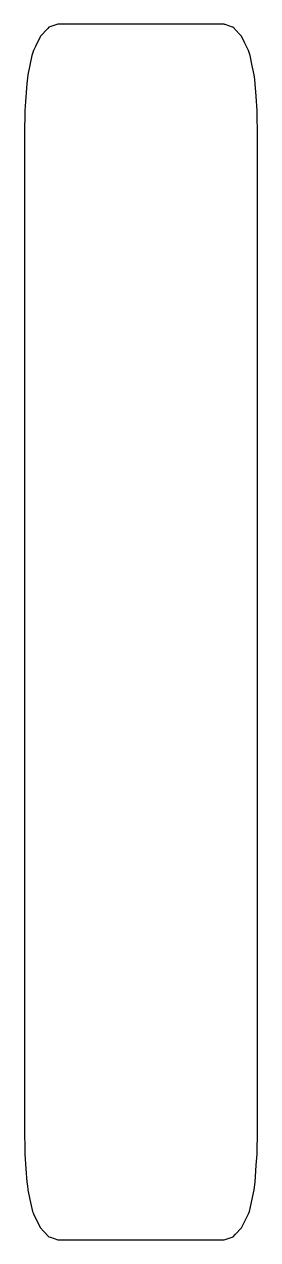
# Model space of a CAD drawing. Header units: metres. Extents: x 2.5 to 15.9, y -7.8 to 62.5.
import ezdxf

# ---------------------------------------------------------------- set-up
doc = ezdxf.new("R2010")
doc.units = ezdxf.units.M

msp = doc.modelspace()

# ---------------------------------------------------------------- linework, layer by layer
for p, q in [((3.825, 62.286), (3.4, 61.827)), ((3.882, 62.348), (3.825, 62.286)), ((4.338, 62.505), (3.882, 62.348)), ((4.4, 62.521), (4.338, 62.505)), ((4.486, 62.521), (4.4, 62.521)), ((14, 62.521), (4.486, 62.521)), ((14.004, 62.52), (14, 62.521)), ((14.062, 62.505), (14.004, 62.52)), ((14.478, 62.362), (14.062, 62.505)), ((14.518, 62.348), (14.478, 62.362)), ((14.862, 61.976), (14.518, 62.348)), ((15, 61.827), (14.862, 61.976)), ((3.108, 61.243), (2.986, 60.998)), ((3.4, 61.827), (3.108, 61.243)), ((15.18, 61.467), (15, 61.827)), ((15.414, 60.998), (15.18, 61.467)), ((2.906, 60.726), (2.668, 59.607)), ((2.986, 60.998), (2.906, 60.726)), ((15.446, 60.891), (15.414, 60.998)), ((15.494, 60.726), (15.446, 60.891)), ((15.621, 60.129), (15.494, 60.726)), ((15.732, 59.607), (15.621, 60.129)), ((2.608, 59.083), (2.537, 58.066)), ((2.668, 59.607), (2.608, 59.083)), ((15.764, 59.33), (15.732, 59.607)), ((15.792, 59.083), (15.764, 59.33)), ((15.842, 58.363), (15.792, 59.083)), ((15.901, 57.522), (15.842, 58.363)), ((2.537, 58.066), (2.499, 57.522)), ((2.499, 57.522), (2.468, 56.186)), ((15.906, 57.315), (15.901, 57.522)), ((15.932, 56.186), (15.906, 57.315)), ((2.468, 56.186), (2.467, 56)), ((2.467, 56), (2.467, 44.778)), ((15.933, 56), (15.932, 56.186)), ((15.933, 44.778), (15.933, 56)), ((2.467, 44.778), (2.467, 33.556)), ((15.933, 33.556), (15.933, 44.778)), ((2.467, 33.556), (2.467, 22.334)), ((15.933, 32.404), (15.933, 33.556)), ((15.933, 21.182), (15.933, 32.404)), ((2.467, 22.334), (2.467, 21.182)), ((2.467, 21.182), (2.467, 9.96)), ((15.933, 9.96), (15.933, 21.182)), ((2.467, 9.96), (2.467, -1.262)), ((15.933, -1.262), (15.933, 9.96)), ((2.467, -1.262), (2.468, -1.443)), ((15.932, -1.443), (15.933, -1.262)), ((2.468, -1.443), (2.496, -2.601)), ((15.899, -2.826), (15.932, -1.443)), ((2.496, -2.601), (2.501, -2.826)), ((2.501, -2.826), (2.561, -3.663)), ((15.784, -4.432), (15.853, -3.462)), ((15.853, -3.462), (15.899, -2.826)), ((2.561, -3.663), (2.616, -4.432)), ((2.616, -4.432), (2.641, -4.646)), ((2.641, -4.646), (2.668, -4.874)), ((2.668, -4.874), (2.792, -5.441)), ((15.458, -6.127), (15.732, -4.874)), ((15.732, -4.874), (15.784, -4.432)), ((2.792, -5.441), (2.942, -6.127)), ((2.942, -6.127), (2.969, -6.218)), ((2.969, -6.218), (2.986, -6.274)), ((2.986, -6.274), (3.246, -6.782)), ((15.353, -6.393), (15.414, -6.274)), ((15.414, -6.274), (15.458, -6.127)), ((3.246, -6.782), (3.4, -7.082)), ((3.246, -6.782), (3.246, -6.782)), ((15, -7.082), (15.353, -6.393)), ((3.4, -7.082), (3.577, -7.268)), ((3.577, -7.268), (3.882, -7.59)), ((3.882, -7.59), (3.976, -7.622)), ((3.976, -7.622), (4.4, -7.764)), ((14.061, -7.743), (14.518, -7.59)), ((14.518, -7.59), (14.65, -7.451)), ((14.65, -7.451), (15, -7.082)), ((4.4, -7.764), (5.43, -7.764)), ((5.43, -7.764), (14, -7.764)), ((14, -7.764), (14.061, -7.743))]:
    msp.add_line(p, q)

doc.saveas('drawing.dxf')
